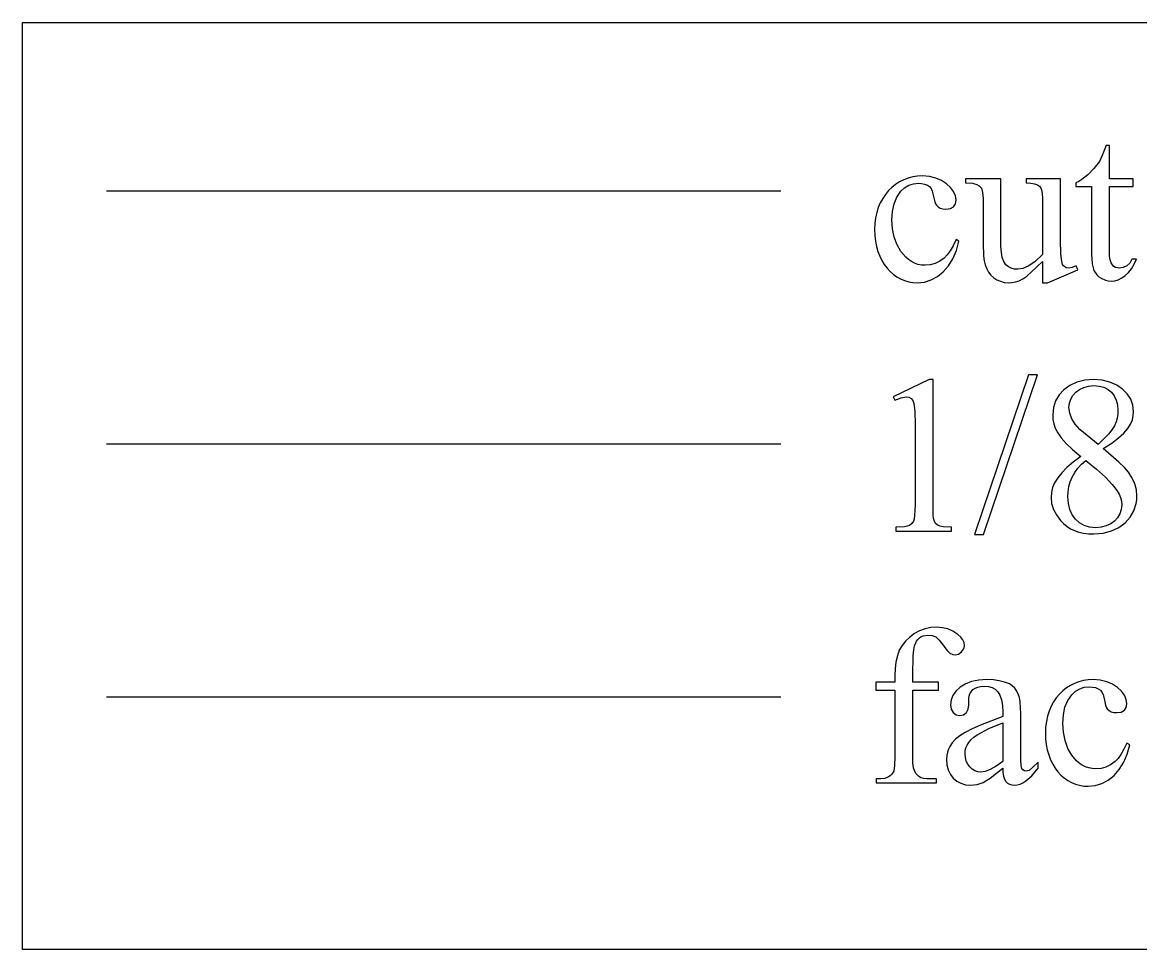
# Model space of a CAD drawing. Extents: x 0 to 6.5, y -3.25 to 0.
# Drawn here: x 2.437 to 3.267, y -3.25 to -2.562 of the extents above; entities that cross this region are included whole.
import ezdxf

# ---------------------------------------------------------------- set-up
doc = ezdxf.new("R2010")
doc.units = 0
doc.layers.add('LAYER_1', color=18, linetype='CONTINUOUS')

msp = doc.modelspace()

# ---------------------------------------------------------------- linework, layer by layer
at = {"layer": 'LAYER_1'}
for points in [[(2.4375, -2.5625), (4.375, -2.5625), (4.375, -3.25), (2.4375, -3.25)], [(3.24361, -2.65389), (3.24111, -2.65389), (3.2383, -2.66113), (3.23611, -2.66555), (3.23209, -2.6709), (3.22767, -2.6755), (3.2231, -2.67909), (3.22083, -2.68042), (3.21861, -2.68139), (3.21861, -2.6843), (3.23028, -2.6843), (3.23028, -2.7343), (3.2308, -2.74144), (3.23194, -2.74639), (3.23418, -2.74977), (3.23564, -2.75113), (3.23736, -2.75222), (3.2408, -2.75373), (3.24275, -2.75416), (3.24486, -2.7543), (3.24753, -2.75405), (3.25019, -2.75329), (3.25281, -2.75202), (3.25533, -2.75024), (3.25772, -2.74796), (3.25992, -2.74516), (3.2619, -2.74186), (3.26361, -2.73805), (3.26028, -2.73805), (3.25867, -2.74103), (3.25648, -2.74311), (3.25389, -2.74432), (3.25111, -2.74472), (3.24959, -2.7446), (3.24818, -2.74418), (3.24691, -2.74343), (3.2458, -2.74227), (3.24489, -2.74067), (3.2442, -2.73857), (3.24376, -2.73591), (3.24361, -2.73264), (3.24361, -2.6843), (3.26111, -2.6843), (3.26111, -2.67847), (3.24361, -2.67847)], [(3.13194, -2.72472), (3.12986, -2.72347), (3.12767, -2.72808), (3.12549, -2.73191), (3.1233, -2.73496), (3.12111, -2.73722), (3.11784, -2.73965), (3.11434, -2.74134), (3.11068, -2.74232), (3.10694, -2.74264), (3.1042, -2.74246), (3.10158, -2.74192), (3.09911, -2.74106), (3.09678, -2.73988), (3.0946, -2.73842), (3.09257, -2.73668), (3.08903, -2.73248), (3.08618, -2.72744), (3.08409, -2.72172), (3.0828, -2.71548), (3.08236, -2.70889), (3.08276, -2.70264), (3.08398, -2.69701), (3.08605, -2.69201), (3.08903, -2.68764), (3.09175, -2.68514), (3.09486, -2.68332), (3.09829, -2.68219), (3.10194, -2.6818), (3.10436, -2.68196), (3.10658, -2.68243), (3.10857, -2.68321), (3.11028, -2.6843), (3.11136, -2.68577), (3.11217, -2.68757), (3.11325, -2.69165), (3.11409, -2.6955), (3.1146, -2.697), (3.11528, -2.69805), (3.11662, -2.69939), (3.11819, -2.70029), (3.12008, -2.70081), (3.12236, -2.70097), (3.12564, -2.70052), (3.12799, -2.6992), (3.12939, -2.6971), (3.12986, -2.6943), (3.12939, -2.69114), (3.12801, -2.68799), (3.1258, -2.68497), (3.12283, -2.68222), (3.11918, -2.67986), (3.11492, -2.67802), (3.11012, -2.67682), (3.10486, -2.67639), (3.10124, -2.67657), (3.09772, -2.67711), (3.09432, -2.67801), (3.09107, -2.67923), (3.08797, -2.68079), (3.08505, -2.68265), (3.08232, -2.68482), (3.07981, -2.68727), (3.07752, -2.69001), (3.07549, -2.69301), (3.07371, -2.69627), (3.07222, -2.69977), (3.07103, -2.7035), (3.07016, -2.70745), (3.06963, -2.71161), (3.06944, -2.71597), (3.06961, -2.7204), (3.07009, -2.72461), (3.07087, -2.7286), (3.07193, -2.73235), (3.07326, -2.73586), (3.07485, -2.73912), (3.07667, -2.74211), (3.07872, -2.74483), (3.08096, -2.74726), (3.0834, -2.7494), (3.08601, -2.75124), (3.08878, -2.75277), (3.09169, -2.75397), (3.09473, -2.75485), (3.09787, -2.75538), (3.10111, -2.75555), (3.10635, -2.75503), (3.11138, -2.75349), (3.1161, -2.75096), (3.12043, -2.74748), (3.12428, -2.74308), (3.12754, -2.7378), (3.13012, -2.73167)], [(3.20736, -2.67847), (3.18194, -2.67847), (3.18194, -2.68139), (3.18533, -2.68165), (3.18805, -2.68215), (3.19016, -2.68293), (3.19174, -2.68404), (3.19284, -2.68553), (3.19355, -2.68742), (3.19403, -2.69264), (3.19403, -2.73472), (3.18829, -2.73993), (3.18345, -2.74326), (3.17932, -2.74503), (3.17569, -2.74555), (3.17312, -2.74538), (3.17075, -2.74482), (3.16863, -2.74378), (3.16679, -2.74217), (3.16528, -2.73992), (3.16415, -2.73694), (3.16344, -2.73315), (3.16319, -2.72847), (3.16319, -2.67847), (3.13694, -2.67847), (3.13694, -2.68139), (3.14205, -2.6817), (3.14528, -2.68264), (3.1471, -2.68378), (3.14861, -2.68555), (3.14955, -2.68868), (3.14986, -2.69305), (3.14986, -2.72639), (3.15023, -2.73555), (3.15074, -2.73928), (3.15153, -2.74222), (3.15262, -2.74513), (3.15403, -2.74764), (3.15575, -2.74984), (3.15778, -2.7518), (3.16012, -2.75327), (3.16273, -2.75446), (3.16557, -2.75526), (3.16861, -2.75555), (3.17133, -2.75542), (3.17393, -2.75496), (3.17654, -2.75406), (3.17929, -2.75264), (3.18229, -2.75059), (3.18566, -2.74782), (3.19403, -2.73972), (3.19403, -2.75555), (3.19778, -2.75555), (3.22028, -2.74597), (3.21903, -2.74305), (3.21595, -2.74436), (3.21319, -2.74472), (3.21158, -2.74441), (3.21028, -2.74347), (3.20948, -2.74294), (3.20892, -2.74207), (3.20819, -2.73972), (3.20762, -2.73415), (3.20736, -2.72389)], [(3.08319, -2.84014), (3.08444, -2.84264), (3.08908, -2.84076), (3.09278, -2.84014), (3.0948, -2.84045), (3.09648, -2.84139), (3.09776, -2.84295), (3.09861, -2.84514), (3.09918, -2.85082), (3.09944, -2.86055), (3.09944, -2.92014), (3.09913, -2.92821), (3.09874, -2.93074), (3.09819, -2.93222), (3.09705, -2.93404), (3.09528, -2.93555), (3.09372, -2.9361), (3.09153, -2.93649), (3.08528, -2.9368), (3.08528, -2.93972), (3.12653, -2.93972), (3.12653, -2.9368), (3.12028, -2.93649), (3.11809, -2.9361), (3.11653, -2.93555), (3.1146, -2.93399), (3.11361, -2.9318), (3.11313, -2.93033), (3.11288, -2.92785), (3.11278, -2.92014), (3.11278, -2.82722), (3.10986, -2.82722)], [(3.19028, -2.82389), (3.18361, -2.82389), (3.14361, -2.94222), (3.15028, -2.94222)], [(3.22236, -2.8843), (3.21675, -2.88855), (3.21206, -2.89257), (3.20823, -2.89642), (3.20523, -2.90014), (3.20298, -2.90378), (3.20144, -2.90739), (3.20056, -2.91102), (3.20028, -2.91472), (3.20074, -2.91927), (3.2021, -2.92358), (3.20432, -2.92773), (3.20736, -2.9318), (3.20965, -2.93415), (3.21214, -2.93618), (3.21485, -2.9379), (3.21778, -2.9393), (3.22094, -2.9404), (3.22435, -2.94118), (3.22802, -2.94165), (3.23194, -2.9418), (3.23883, -2.94124), (3.24504, -2.9396), (3.25052, -2.93701), (3.25517, -2.93358), (3.25893, -2.92939), (3.26171, -2.92458), (3.26344, -2.91923), (3.26388, -2.9164), (3.26403, -2.91347), (3.26364, -2.9091), (3.26247, -2.90472), (3.26051, -2.90035), (3.25778, -2.89597), (3.25473, -2.89253), (3.25059, -2.88847), (3.23903, -2.87847), (3.24526, -2.8744), (3.25028, -2.8706), (3.2542, -2.86702), (3.25715, -2.86363), (3.25924, -2.86037), (3.26059, -2.8572), (3.26131, -2.85408), (3.26153, -2.85097), (3.26097, -2.84636), (3.25937, -2.84199), (3.25678, -2.83796), (3.2533, -2.83441), (3.249, -2.83144), (3.24395, -2.82917), (3.23824, -2.82773), (3.23194, -2.82722), (3.22537, -2.82775), (3.21946, -2.82927), (3.21426, -2.83168), (3.20986, -2.83488), (3.20632, -2.83876), (3.2037, -2.84322), (3.20208, -2.84816), (3.20153, -2.85347), (3.20169, -2.85683), (3.20226, -2.86011), (3.2034, -2.86341), (3.20523, -2.86686), (3.2079, -2.87056), (3.21155, -2.87462), (3.21632, -2.87917)], [(3.23528, -2.87555), (3.22153, -2.8643), (3.21818, -2.86042), (3.21569, -2.85634), (3.21415, -2.85218), (3.21361, -2.84805), (3.21395, -2.84484), (3.21495, -2.84182), (3.21656, -2.83907), (3.21872, -2.83665), (3.22138, -2.83464), (3.22451, -2.83311), (3.22805, -2.83214), (3.23194, -2.8318), (3.23594, -2.83213), (3.23949, -2.83309), (3.24256, -2.83464), (3.24512, -2.83675), (3.24716, -2.83939), (3.24864, -2.84253), (3.24955, -2.84612), (3.24986, -2.85014), (3.24975, -2.85314), (3.24934, -2.85598), (3.24854, -2.85877), (3.24726, -2.8616), (3.24539, -2.86458), (3.24283, -2.86783)], [(3.22611, -2.88722), (3.23409, -2.89378), (3.24059, -2.89972), (3.24568, -2.90503), (3.24944, -2.90972), (3.25084, -2.91223), (3.25189, -2.91477), (3.25255, -2.9174), (3.25278, -2.92014), (3.25241, -2.92362), (3.25136, -2.92685), (3.24966, -2.92975), (3.24736, -2.93227), (3.24452, -2.93434), (3.24118, -2.9359), (3.23739, -2.93688), (3.23319, -2.93722), (3.22885, -2.9368), (3.22491, -2.93557), (3.22142, -2.9336), (3.21845, -2.93092), (3.21605, -2.9276), (3.21427, -2.92369), (3.21316, -2.91924), (3.21278, -2.9143), (3.21297, -2.91046), (3.21357, -2.90673), (3.21458, -2.90314), (3.21601, -2.89967), (3.21786, -2.89634), (3.22016, -2.89315), (3.22291, -2.89011)], [(3.09778, -3.05764), (3.11694, -3.05764), (3.11694, -3.0518), (3.09778, -3.0518), (3.09778, -3.04639), (3.09809, -3.03227), (3.09848, -3.0277), (3.09903, -3.02472), (3.10059, -3.02134), (3.10161, -3.01998), (3.10278, -3.01889), (3.10411, -3.01786), (3.10559, -3.01722), (3.10903, -3.0168), (3.1121, -3.01712), (3.11486, -3.01805), (3.11741, -3.02055), (3.12028, -3.0243), (3.12309, -3.028), (3.12528, -3.03014), (3.12736, -3.03108), (3.12944, -3.03139), (3.13172, -3.03082), (3.13387, -3.0293), (3.13548, -3.02717), (3.13594, -3.02597), (3.13611, -3.02472), (3.1358, -3.02236), (3.13486, -3.02024), (3.1333, -3.01828), (3.13111, -3.01639), (3.12753, -3.01396), (3.12372, -3.01227), (3.11974, -3.01129), (3.11569, -3.01097), (3.11116, -3.01128), (3.10689, -3.01217), (3.10286, -3.01361), (3.09903, -3.01555), (3.09551, -3.01821), (3.09247, -3.02118), (3.08989, -3.02446), (3.08778, -3.02805), (3.08638, -3.03227), (3.08533, -3.0368), (3.08467, -3.04165), (3.08444, -3.0468), (3.08444, -3.0518), (3.07028, -3.0518), (3.07028, -3.05764), (3.08444, -3.05764), (3.08444, -3.1068), (3.08418, -3.11347), (3.08361, -3.11764), (3.08205, -3.12003), (3.08103, -3.12104), (3.07986, -3.1218), (3.07694, -3.12311), (3.07403, -3.12347), (3.07069, -3.12347), (3.07069, -3.12639), (3.11528, -3.12639), (3.11528, -3.12347), (3.10819, -3.12347), (3.10584, -3.12324), (3.10377, -3.12253), (3.10192, -3.12136), (3.10028, -3.11972), (3.09918, -3.118), (3.0984, -3.11529), (3.09793, -3.11158), (3.09778, -3.1068)], [(3.16444, -3.11555), (3.1646, -3.11872), (3.16505, -3.12138), (3.16578, -3.12354), (3.16679, -3.12524), (3.16805, -3.12652), (3.16954, -3.12739), (3.17126, -3.12789), (3.17319, -3.12805), (3.17525, -3.12786), (3.17734, -3.12727), (3.17946, -3.1263), (3.18163, -3.12493), (3.18609, -3.12102), (3.19069, -3.11555), (3.19069, -3.11097), (3.18658, -3.11503), (3.18403, -3.11722), (3.18283, -3.11743), (3.18194, -3.11764), (3.18054, -3.11738), (3.17944, -3.1168), (3.17866, -3.11561), (3.17819, -3.11347), (3.17783, -3.1092), (3.17778, -3.10055), (3.17778, -3.07514), (3.17741, -3.06618), (3.1769, -3.06307), (3.17611, -3.06097), (3.17495, -3.05839), (3.1734, -3.05623), (3.17154, -3.05447), (3.16944, -3.05305), (3.16584, -3.05166), (3.16189, -3.05061), (3.15755, -3.04995), (3.15278, -3.04972), (3.14671, -3.05013), (3.14134, -3.0513), (3.1367, -3.05313), (3.13283, -3.0555), (3.12976, -3.05833), (3.12752, -3.0615), (3.12616, -3.06491), (3.12569, -3.06847), (3.12622, -3.07182), (3.12767, -3.0743), (3.12991, -3.07585), (3.13278, -3.07639), (3.1354, -3.07585), (3.13752, -3.0743), (3.13893, -3.07182), (3.13944, -3.06847), (3.13944, -3.06389), (3.13961, -3.06208), (3.14012, -3.0604), (3.14103, -3.05879), (3.14236, -3.05722), (3.14401, -3.05613), (3.1459, -3.05535), (3.1481, -3.05488), (3.15069, -3.05472), (3.1538, -3.05495), (3.15653, -3.05567), (3.15889, -3.05694), (3.16085, -3.05884), (3.1624, -3.06142), (3.16353, -3.06474), (3.16421, -3.06888), (3.16444, -3.07389), (3.16444, -3.07722), (3.14801, -3.08348), (3.1418, -3.08626), (3.13674, -3.08889), (3.13269, -3.09144), (3.12952, -3.09398), (3.1271, -3.09658), (3.12528, -3.0993), (3.12418, -3.10133), (3.1234, -3.10363), (3.12293, -3.10616), (3.12278, -3.10889), (3.12312, -3.11306), (3.12411, -3.1168), (3.1257, -3.12008), (3.12783, -3.12285), (3.13045, -3.12507), (3.1335, -3.1267), (3.13693, -3.12771), (3.14069, -3.12805), (3.14543, -3.12748), (3.14986, -3.12597), (3.15196, -3.12487), (3.15512, -3.12279)], [(3.25861, -3.09805), (3.25653, -3.0968), (3.25434, -3.10141), (3.25215, -3.10524), (3.24997, -3.10829), (3.24778, -3.11055), (3.24451, -3.11298), (3.24101, -3.11467), (3.23735, -3.11565), (3.23361, -3.11597), (3.23086, -3.11579), (3.22825, -3.11526), (3.22577, -3.11439), (3.22344, -3.11322), (3.22126, -3.11175), (3.21924, -3.11002), (3.21569, -3.10582), (3.21285, -3.10077), (3.21076, -3.09505), (3.20947, -3.08882), (3.20903, -3.08222), (3.20943, -3.07597), (3.21064, -3.07035), (3.21272, -3.06535), (3.21569, -3.06097), (3.21842, -3.05848), (3.22153, -3.05665), (3.22495, -3.05552), (3.22861, -3.05514), (3.23103, -3.05529), (3.23325, -3.05576), (3.23523, -3.05654), (3.23694, -3.05764), (3.23803, -3.0591), (3.23884, -3.0609), (3.23991, -3.06498), (3.24075, -3.06883), (3.24127, -3.07034), (3.24194, -3.07139), (3.24329, -3.07272), (3.24486, -3.07363), (3.24675, -3.07414), (3.24903, -3.0743), (3.25231, -3.07385), (3.25465, -3.07253), (3.25606, -3.07044), (3.25653, -3.06764), (3.25605, -3.06448), (3.25467, -3.06132), (3.25246, -3.05831), (3.2495, -3.05555), (3.24585, -3.05319), (3.24159, -3.05135), (3.23679, -3.05015), (3.23153, -3.04972), (3.2279, -3.04991), (3.22438, -3.05045), (3.22099, -3.05134), (3.21773, -3.05257), (3.21464, -3.05412), (3.21172, -3.05598), (3.20899, -3.05815), (3.20648, -3.06061), (3.20419, -3.06334), (3.20215, -3.06634), (3.20038, -3.0696), (3.19889, -3.0731), (3.1977, -3.07683), (3.19683, -3.08079), (3.19629, -3.08495), (3.19611, -3.0893), (3.19627, -3.09373), (3.19675, -3.09794), (3.19753, -3.10193), (3.1986, -3.10569), (3.19993, -3.10919), (3.20152, -3.11245), (3.20334, -3.11544), (3.20538, -3.11816), (3.20763, -3.12059), (3.21007, -3.12274), (3.21268, -3.12458), (3.21545, -3.1261), (3.21836, -3.12731), (3.22139, -3.12818), (3.22454, -3.12871), (3.22778, -3.12889), (3.23302, -3.12837), (3.23804, -3.12682), (3.24277, -3.1243), (3.2471, -3.12082), (3.25094, -3.11642), (3.2542, -3.11113), (3.25679, -3.105)], [(3.16444, -3.11055), (3.15962, -3.11408), (3.15523, -3.11654), (3.15138, -3.118), (3.14819, -3.11847), (3.1459, -3.11821), (3.14373, -3.11744), (3.14176, -3.11621), (3.14002, -3.11457), (3.13857, -3.11255), (3.13747, -3.11021), (3.13677, -3.10759), (3.13653, -3.10472), (3.13669, -3.10255), (3.13719, -3.10043), (3.13804, -3.09836), (3.13929, -3.09634), (3.14094, -3.09437), (3.14303, -3.09248), (3.14558, -3.09065), (3.14861, -3.08889), (3.15418, -3.08613), (3.16444, -3.0818)]]:
    msp.add_lwpolyline(points, close=True, dxfattribs=at)
for points in [[(2.5, -2.6875), (3, -2.6875)], [(2.5, -2.875), (3, -2.875)], [(2.5, -3.0625), (3, -3.0625)]]:
    msp.add_lwpolyline(points, dxfattribs=at)

doc.saveas('drawing.dxf')
